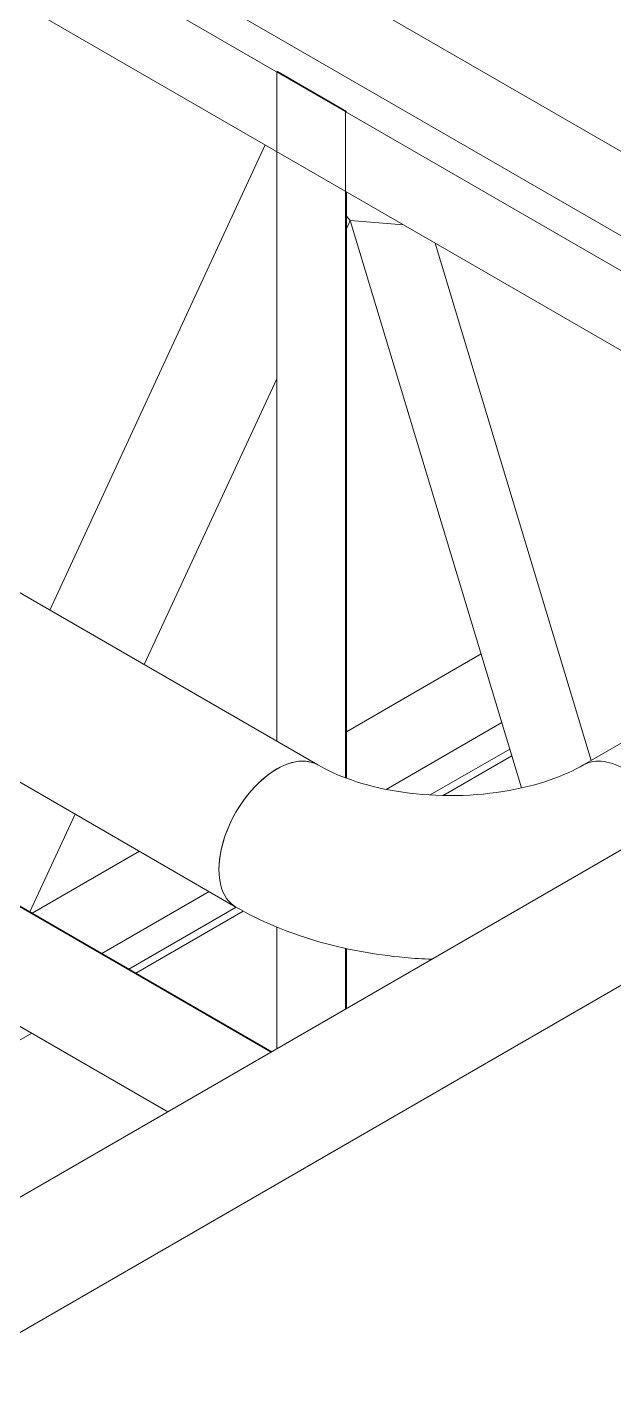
# Model space of a CAD drawing. Header units: millimetres. Extents: x -312439 to 477422, y -331570 to 212570.
# Drawn here: x 398962 to 399331, y 105099 to 105956 of the extents above; entities that cross this region are included whole.
import ezdxf

# ---------------------------------------------------------------- set-up
doc = ezdxf.new("R2010")
doc.units = ezdxf.units.MM

msp = doc.modelspace()

# ---------------------------------------------------------------- linework, layer by layer
at = {"color": 3, "linetype": 'Continuous', "lineweight": 0, "extrusion": (0, 0.816497, 0.57735)}
for p, q in [((395587.495, 107966.812), (399592.545, 105654.496)), ((399657.505, 105692), (397688.898, 106828.576)), ((399611.6, 105665.497), (397642.993, 106802.073)), ((399549.238, 105629.492), (397623.938, 106741.065)), ((399119.404, 105928.164), (399118.971, 105927.914)), ((399118.971, 105927.914), (399118.971, 105507.378)), ((399162.711, 105903.16), (399119.404, 105928.164)), ((399162.278, 105902.91), (399162.711, 105903.16)), ((399162.278, 105902.91), (399162.278, 105484.33)), ((398976.16, 105589.83), (399111.723, 105882.092)), ((399162.711, 105852.654), (399162.711, 105484.169)), ((399162.711, 105837.287), (399165.131, 105834.691)), ((399165.131, 105834.691), (399162.711, 105829.475)), ((399198.562, 105831.956), (399165.131, 105834.691)), ((399165.131, 105834.691), (399272.873, 105477.996)), ((399316.754, 105495.268), (399218.538, 105820.422)), ((399118.971, 105735.176), (399035.629, 105555.496)), ((399162.711, 105513.362), (399247.418, 105562.267)), ((399260.457, 105519.103), (399187.798, 105477.153)), ((399265.475, 105502.487), (399215.462, 105473.612)), ((399266.762, 105498.229), (399223.549, 105473.28)), ((398992.084, 105461.616), (398963.584, 105400.174)), ((398965.124, 105399.285), (399032.584, 105438.233)), ((399076.485, 105412.887), (399009.025, 105373.939)), ((399093.378, 105403.127), (399025.924, 105364.182)), ((399097.777, 105400.666), (399030.254, 105361.682)), ((399118.971, 105390.613), (399118.971, 105314.083)), ((399162.278, 105377.193), (399162.278, 105339.086)), ((399162.711, 105377.098), (399162.711, 105339.336)), ((398964.861, 105323.927), (398871.476, 105270.011))]:
    msp.add_line(p, q, dxfattribs=at)
at = {"color": 0, "linetype": 'Continuous', "lineweight": 0, "extrusion": (0, 0.816497, 0.57735)}
for p, q in [((402538.928, 107203.585), (397420.07, 104248.211)), ((397346.448, 104290.716), (401415.502, 106639.986)), ((399115.835, 105312.272), (398664.723, 105572.721)), ((399115.402, 105312.022), (398664.723, 105572.221)), ((399050.441, 105274.517), (398664.723, 105497.212)), ((399032.584, 105438.233), (398965.124, 105399.285))]:
    msp.add_line(p, q, dxfattribs=at)
at = {"color": 5, "linetype": 'Continuous', "lineweight": 0, "extrusion": (0, 0.816497, 0.57735)}
for p, q in [((399311.905, 105492.468), (401357.483, 106673.483)), ((397187.415, 106503.541), (399092.887, 105403.417)), ((397614.801, 106375.811), (399144.787, 105492.474))]:
    msp.add_line(p, q, dxfattribs=at)
at = {"color": 5, "linetype": 'Continuous', "lineweight": 0}
for centre, major_axis, start_param, end_param in [((399119.018, 105447.835), (25.769, 44.633), 0, 3.1415927), ((399119.018, 105447.841), (25.769, 44.633), 6.2701756, 8.6394503), ((399337.674, 105447.835), (-25.769, 44.633), 4.5862926, 6.2831853)]:
    msp.add_ellipse(centre, major_axis=major_axis, ratio=0.5773503, start_param=start_param, end_param=end_param, dxfattribs=at)
for points, knots in [([(399144.787, 105492.468), (399150.608, 105489.107), (399157.753, 105485.837), (399174.444, 105480.083), (399184.092, 105477.648), (399204.956, 105474.213), (399216.215, 105473.273), (399238.93, 105473.184), (399250.383, 105474.06), (399271.909, 105477.473), (399281.995, 105479.99), (399298.993, 105485.862), (399306.105, 105489.119), (399311.905, 105492.468)], [1.5707963, 1.5707963, 1.5707963, 1.5707963, 1.8179228, 1.8179228, 2.0784055, 2.0784055, 2.3493544, 2.3493544, 2.6241933, 2.6241933, 2.8954114, 2.8954114, 3.1415927, 3.1415927, 3.1415927, 3.1415927]), ([(399093.249, 105403.202), (399108.745, 105394.255), (399125.716, 105387.24), (399161.5, 105376.713), (399180.319, 105373.216), (399205.111, 105370.949), (399210.784, 105370.585), (399216.468, 105370.373)], [1.57079633, 1.57079633, 1.57079633, 1.57079633, 1.88495559, 1.88495559, 2.19911486, 2.19911486, 2.29174365, 2.29174365, 2.29174365, 2.29174365])]:
    msp.add_open_spline(points, degree=3, knots=knots, dxfattribs=at)

doc.saveas('drawing.dxf')
